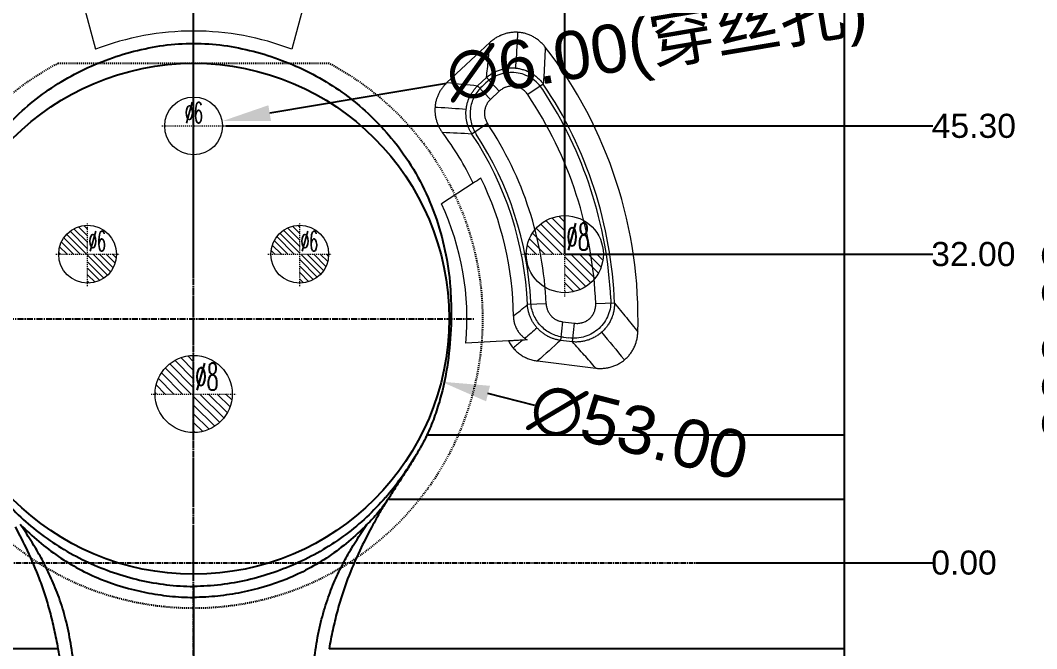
# Model space of a CAD drawing. Header units: millimetres. Extents: x 1927 to 2387, y 1586 to 1900.
# Drawn here: x 2126.8 to 2232.2, y 1741.1 to 1806.2 of the extents above; entities that cross this region are included whole.
import ezdxf
from ezdxf.enums import TextEntityAlignment as Align

# ---------------------------------------------------------------- set-up
doc = ezdxf.new("R2010")
doc.units = ezdxf.units.MM
doc.linetypes.add('CENTER', pattern=[0.6, 0.375, -0.075, 0.075, -0.075])
doc.linetypes.add('HIDDEN', pattern=[0.2, 0.1, -0.1])
doc.layers.add('4', color=7, linetype='Continuous', true_color=0xffffff)
doc.layers.add('DEFAULT_2', color=8, linetype='HIDDEN')
for name, color, linetype, lineweight in [('dim', 82, 'Continuous', 9), ('epin', 13, 'Continuous', 9), ('insert', 85, 'Continuous', 20)]:
    doc.layers.add(name, color=color, linetype=linetype, lineweight=lineweight)
doc.styles.get("Standard").update_dxf_attribs({"font": 'arial.ttf'})
doc.styles.add('TXT05', font='txt.shx', dxfattribs={"width": 0.5, "bigfont": 'gbcbig.shx'})
doc.dimstyles.get("Standard").update_dxf_attribs({"dimtxt": 0.18, "dimasz": 0.18, "dimexe": 0.18, "dimexo": 0.0625, "dimgap": 0.09, "dimtad": 0, "dimtih": 1, "dimtoh": 1, "dimzin": 0, "dimdsep": 46, "dimtxsty": 'Standard', "dimcen": 0.09, "dimadec": 0, "dimazin": 0, "dimtfac": 1, "dimtofl": 0, "dimtmove": 0, "dimatfit": 3, "dimfxl": 0, "dimtolj": 1, "dimtzin": 0, "dimarcsym": 0})

# ---------------------------------------------------------------- blocks, each defined once
blk = doc.blocks.new('*D89')
at = {"color": 4, "lineweight": -2, "transparency": 16777216}
blk.add_line((2180.15, 1766.3), (2175.3, 1767.53), dxfattribs=at)
at = {"color": 4, "transparency": 16777216}
blk.add_solid([(2175.51, 1768.33), (2175.1, 1766.72), (2170.45, 1768.76)], dxfattribs=at)
at = {"layer": 'Defpoints', "color": 0, "transparency": 16777216}
for p in [(2119.09, 1781.81), (2170.45, 1768.76)]:
    blk.add_point(p, dxfattribs=at)
at = {"color": 6, "transparency": 16777216, "insert": (2190.95, 1763.55), "char_height": 5, "attachment_point": 5, "rotation": 345.7483}
blk.add_mtext('\\A1;∅53.00', dxfattribs=at)
blk = doc.blocks.new('csk_6')
at = {"layer": 'insert', "color": 1, "linetype": 'CENTER', "ltscale": 0.186593}
for p, q in [((0, -3.3), (0, 3.3)), ((-3.3, 0), (3.3, 0))]:
    blk.add_line(p, q, dxfattribs=at)
at = {"layer": 'insert'}
blk.add_circle((0, 0), 3, dxfattribs=at)
at = {"layer": 'insert', "color": 6, "style": 'TXT05', "width": 0.5}
blk.add_text('%%c6', height=2.16, dxfattribs=at).set_placement((-0.9, 0.3))
blk = doc.blocks.new('*D91')
at = {"color": 4, "lineweight": -2, "transparency": 16777216}
blk.add_line((2170.98, 1799.69), (2152.66, 1796.61), dxfattribs=at)
at = {"color": 4, "transparency": 16777216}
blk.add_solid([(2152.52, 1797.43), (2152.8, 1795.79), (2147.73, 1795.78)], dxfattribs=at)
at = {"layer": 'Defpoints', "color": 0, "transparency": 16777216}
for p in [(2147.73, 1795.78), (2141.81, 1794.78)]:
    blk.add_point(p, dxfattribs=at)
at = {"color": 6, "transparency": 16777216, "insert": (2192.91, 1803.38), "char_height": 5, "attachment_point": 5, "rotation": 9.5495}
blk.add_mtext('\\A1;∅6.00(穿丝孔)', dxfattribs=at)
blk = doc.blocks.new('*D53')
at = {"layer": 'Defpoints', "color": 0, "transparency": 16777216}
for p in [(2097.27, 1749.98), (2196.86, 1749.98), (2221.43, 1749.98)]:
    blk.add_point(p, dxfattribs=at)
at = {"layer": 'dim', "color": 4, "lineweight": -2, "transparency": 16777216}
blk.add_line((2196.86, 1749.98), (2221.43, 1749.98), dxfattribs=at)
at = {"layer": 'dim', "color": 6, "transparency": 16777216, "insert": (2224.67, 1749.98), "char_height": 2.5, "attachment_point": 5}
blk.add_mtext('\\A1;0.00', dxfattribs=at)
blk = doc.blocks.new('*D54')
at = {"layer": 'Defpoints', "color": 0, "transparency": 16777216}
for p in [(2097.27, 1749.98), (2191.37, 1732.98), (2221.43, 1732.98)]:
    blk.add_point(p, dxfattribs=at)
at = {"layer": 'dim', "color": 4, "lineweight": -2, "transparency": 16777216}
blk.add_line((2191.37, 1732.98), (2221.43, 1732.98), dxfattribs=at)
at = {"layer": 'dim', "color": 6, "transparency": 16777216, "insert": (2225.52, 1732.98), "char_height": 2.5, "attachment_point": 5}
blk.add_mtext('\\A1;17.00', dxfattribs=at)
blk = doc.blocks.new('*D79')
at = {"layer": 'Defpoints', "color": 0, "transparency": 16777216}
for p in [(2097.27, 1749.98), (2125.67, 1719.98), (2221.43, 1719.98)]:
    blk.add_point(p, dxfattribs=at)
at = {"layer": 'dim', "color": 4, "lineweight": -2, "transparency": 16777216}
blk.add_line((2125.67, 1719.98), (2221.43, 1719.98), dxfattribs=at)
at = {"layer": 'dim', "color": 6, "transparency": 16777216, "insert": (2225.64, 1719.98), "char_height": 2.5, "attachment_point": 5}
blk.add_mtext('\\A1;30.00', dxfattribs=at)
blk = doc.blocks.new('*D80')
at = {"layer": 'Defpoints', "color": 0, "transparency": 16777216}
for p in [(2097.27, 1749.98), (2169.74, 1692.98), (2221.43, 1692.98)]:
    blk.add_point(p, dxfattribs=at)
at = {"layer": 'dim', "color": 4, "lineweight": -2, "transparency": 16777216}
blk.add_line((2169.74, 1692.98), (2221.43, 1692.98), dxfattribs=at)
at = {"layer": 'dim', "color": 6, "transparency": 16777216, "insert": (2225.64, 1692.98), "char_height": 2.5, "attachment_point": 5}
blk.add_mtext('\\A1;57.00', dxfattribs=at)
blk = doc.blocks.new('*D81')
at = {"layer": 'Defpoints', "color": 0, "transparency": 16777216}
for p in [(2148.07, 1795.28), (2221.43, 1795.28), (2097.27, 1749.98)]:
    blk.add_point(p, dxfattribs=at)
at = {"layer": 'dim', "color": 4, "lineweight": -2, "transparency": 16777216}
blk.add_line((2148.07, 1795.28), (2221.43, 1795.28), dxfattribs=at)
at = {"layer": 'dim', "color": 6, "transparency": 16777216, "insert": (2225.69, 1795.28), "char_height": 2.5, "attachment_point": 5}
blk.add_mtext('\\A1;45.30', dxfattribs=at)
blk = doc.blocks.new('*D82')
at = {"layer": 'Defpoints', "color": 0, "transparency": 16777216}
for p in [(2183.27, 1781.98), (2221.43, 1781.98), (2097.27, 1749.98)]:
    blk.add_point(p, dxfattribs=at)
at = {"layer": 'dim', "color": 4, "lineweight": -2, "transparency": 16777216}
blk.add_line((2183.27, 1781.98), (2221.43, 1781.98), dxfattribs=at)
at = {"layer": 'dim', "color": 6, "transparency": 16777216, "insert": (2225.64, 1781.98), "char_height": 2.5, "attachment_point": 5}
blk.add_mtext('\\A1;32.00', dxfattribs=at)
blk = doc.blocks.new('*D83')
at = {"layer": 'Defpoints', "color": 0, "transparency": 16777216}
for p in [(2187.48, 1834.98), (2221.43, 1834.98), (2097.27, 1749.98)]:
    blk.add_point(p, dxfattribs=at)
at = {"layer": 'dim', "color": 4, "lineweight": -2, "transparency": 16777216}
blk.add_line((2187.48, 1834.98), (2221.43, 1834.98), dxfattribs=at)
at = {"layer": 'dim', "color": 6, "transparency": 16777216, "insert": (2225.64, 1834.98), "char_height": 2.5, "attachment_point": 5}
blk.add_mtext('\\A1;85.00', dxfattribs=at)
blk = doc.blocks.new('*D57')
at = {"layer": 'Defpoints', "color": 0, "transparency": 16777216}
for p in [(2144.77, 1854.09), (2144.77, 1782.99), (2097.27, 1749.98)]:
    blk.add_point(p, dxfattribs=at)
at = {"layer": 'dim', "color": 4, "lineweight": -2, "transparency": 16777216}
blk.add_line((2144.77, 1782.99), (2144.77, 1854.09), dxfattribs=at)
at = {"layer": 'dim', "color": 6, "transparency": 16777216, "insert": (2144.77, 1858.36), "char_height": 2.5, "attachment_point": 5, "rotation": 90}
blk.add_mtext('\\A1;47.50', dxfattribs=at)
blk = doc.blocks.new('*D58')
at = {"layer": 'Defpoints', "color": 0, "transparency": 16777216}
for p in [(2183.19, 1854.09), (2183.27, 1781.98), (2097.27, 1749.98)]:
    blk.add_point(p, dxfattribs=at)
at = {"layer": 'dim', "color": 4, "lineweight": -2, "transparency": 16777216}
for p, q in [((2183.19, 1850.09), (2183.19, 1854.09)), ((2183.27, 1846.09), (2183.19, 1850.09)), ((2183.27, 1781.98), (2183.27, 1846.09))]:
    blk.add_line(p, q, dxfattribs=at)
at = {"layer": 'dim', "color": 6, "transparency": 16777216, "insert": (2183.19, 1858.31), "char_height": 2.5, "attachment_point": 5, "rotation": 90}
blk.add_mtext('\\A1;86.00', dxfattribs=at)
blk = doc.blocks.new('*D59')
at = {"layer": 'Defpoints', "color": 0, "transparency": 16777216}
for p in [(2187.27, 1854.09), (2187.27, 1836.98), (2097.27, 1749.98)]:
    blk.add_point(p, dxfattribs=at)
at = {"layer": 'dim', "color": 4, "lineweight": -2, "transparency": 16777216}
blk.add_line((2187.27, 1836.98), (2187.27, 1854.09), dxfattribs=at)
at = {"layer": 'dim', "color": 6, "transparency": 16777216, "insert": (2187.27, 1858.31), "char_height": 2.5, "attachment_point": 5, "rotation": 90}
blk.add_mtext('\\A1;90.00', dxfattribs=at)
blk = doc.blocks.new('*D85')
at = {"layer": 'Defpoints', "color": 0, "transparency": 16777216}
for p in [(2097.27, 1749.98), (2187.27, 1664.98), (2187.27, 1643.09)]:
    blk.add_point(p, dxfattribs=at)
at = {"layer": 'dim', "color": 4, "lineweight": -2, "transparency": 16777216}
blk.add_line((2187.27, 1664.98), (2187.27, 1643.09), dxfattribs=at)
at = {"layer": 'dim', "color": 6, "transparency": 16777216, "insert": (2187.27, 1638.88), "char_height": 2.5, "attachment_point": 5, "rotation": 90}
blk.add_mtext('\\A1;90.00', dxfattribs=at)
blk = doc.blocks.new('*D87')
at = {"color": 4, "lineweight": -2, "transparency": 16777216}
for p, q in [((2176.55, 1849.98), (2235.35, 1849.98)), ((2235.35, 1844.98), (2235.35, 1783.51)), ((2235.35, 1654.98), (2235.35, 1762.68)), ((2169.79, 1649.98), (2235.35, 1649.98))]:
    blk.add_line(p, q, dxfattribs=at)
at = {"color": 4, "transparency": 16777216}
for points in [[(2234.51, 1844.98), (2236.18, 1844.98), (2235.35, 1849.98)], [(2234.51, 1654.98), (2236.18, 1654.98), (2235.35, 1649.98)]]:
    blk.add_solid(points, dxfattribs=at)
at = {"layer": 'Defpoints', "color": 0, "transparency": 16777216}
for p in [(2176.55, 1849.98), (2169.79, 1649.98), (2235.35, 1649.98)]:
    blk.add_point(p, dxfattribs=at)
at = {"color": 6, "transparency": 16777216, "insert": (2235.35, 1773.1), "char_height": 5, "attachment_point": 5, "rotation": 90}
blk.add_mtext('\\A1;200.00', dxfattribs=at)
blk = doc.blocks.new('*D74')
at = {"layer": 'Defpoints', "color": 0, "transparency": 16777216}
for p in [(2097.27, 1749.98), (2193.87, 1664.98), (2218.78, 1664.98)]:
    blk.add_point(p, dxfattribs=at)
at = {"layer": 'dim', "color": 4, "lineweight": -2, "transparency": 16777216}
blk.add_line((2193.87, 1664.98), (2218.78, 1664.98), dxfattribs=at)
at = {"layer": 'dim', "color": 6, "transparency": 16777216, "insert": (2223, 1664.98), "char_height": 2.5, "attachment_point": 5}
blk.add_mtext('\\A1;85.00', dxfattribs=at)
blk = doc.blocks.new('epin_ejp_8')
at = {"layer": 'epin'}
h = blk.add_hatch(dxfattribs=at)
h.set_pattern_fill('_ANSI31', color=123, scale=0.2, angle=90, style=0)
h.set_pattern_definition([(135, (-1217.56114, 35.9661), (-0.4490128, -0.4490128), [])])
h.paths.add_polyline_path([(0, 4, 0.414214), (-4, 0), (0, 0)])
h.paths.add_polyline_path([(4, 0), (0, 0), (0, -4, 0.414214)])
at = {"layer": 'epin', "color": 1, "linetype": 'CENTER', "ltscale": 0.248791}
for p, q in [((0, -4.4), (0, 4.4)), ((-4.4, 0), (4.4, 0))]:
    blk.add_line(p, q, dxfattribs=at)
at = {"layer": 'epin'}
blk.add_circle((0, 0), 4, dxfattribs=at)
at = {"layer": 'epin', "color": 6, "style": 'TXT05', "width": 0.5}
blk.add_text('%%c8', height=2.8, dxfattribs=at).set_placement((0.16, 0.4))
blk = doc.blocks.new('epin_ejp_6')
at = {"layer": 'epin'}
h = blk.add_hatch(dxfattribs=at)
h.set_pattern_fill('_ANSI31', color=123, scale=0.15, angle=90, style=0)
h.set_pattern_definition([(135, (-648.39147, -667.1919), (-0.3367596, -0.3367596), [])])
h.paths.add_polyline_path([(0, 3, 0.4142136), (-3, 0), (0, 0)])
h.paths.add_polyline_path([(3, 0), (0, 0), (0, -3, 0.4142136)])
at = {"layer": 'epin', "color": 1, "linetype": 'CENTER', "ltscale": 0.12}
for p, q in [((0, -3.3), (0, 3.3)), ((-3.3, 0), (3.3, 0))]:
    blk.add_line(p, q, dxfattribs=at)
at = {"layer": 'epin'}
blk.add_circle((0, 0), 3, dxfattribs=at)
at = {"layer": 'epin', "color": 6, "style": 'TXT05', "width": 0.5}
blk.add_text('%%c6', height=2.1, dxfattribs=at).set_placement((0.995, 1.35), align=Align.MIDDLE)
blk = doc.blocks.new('89')
at = {"layer": 'epin'}
for name, p in [('epin_ejp_6', (938.66, 263.88)), ('epin_ejp_8', (949.66, 249.38))]:
    blk.add_blockref(name, p, dxfattribs=at)
at = {"layer": 'epin', "rotation": 359.9999971997667}
blk.add_blockref('epin_ejp_6', (960.66, 263.88), dxfattribs=at)
blk = doc.blocks.new('*D51')
at = {"layer": 'Defpoints', "color": 0, "transparency": 16777216}
for p in [(2148.77, 1817.98), (2222.13, 1817.98), (2097.27, 1749.98)]:
    blk.add_point(p, dxfattribs=at)
at = {"layer": 'dim', "color": 4, "lineweight": -2, "transparency": 16777216}
blk.add_line((2148.77, 1817.98), (2222.13, 1817.98), dxfattribs=at)
at = {"layer": 'dim', "color": 6, "transparency": 16777216, "insert": (2226.35, 1817.98), "char_height": 2.5, "attachment_point": 5}
blk.add_mtext('\\A1;68.00', dxfattribs=at)

msp = doc.modelspace()

# ---------------------------------------------------------------- linework, layer by layer
at = {"color": 1, "linetype": 'CENTER', "ltscale": 1.243955}
for p, q in [((2144.77, 1649.984), (2144.77, 1849.984)), ((1982.27, 1749.984), (2212.27, 1749.984))]:
    msp.add_line(p, q, dxfattribs=at)
at = {"color": 7, "linetype": 'Continuous'}
for p, q in [((2212.27, 1670.984), (2212.27, 1828.984)), ((2212.27, 1763.226), (2168.958, 1763.226)), ((2212.27, 1756.529), (2164.909, 1756.529)), ((2144.77, 1747.524), (2144.77, 1697.416)), ((2130.728, 1741.063), (2063.811, 1741.063)), ((2212.27, 1741.063), (2158.811, 1741.063))]:
    msp.add_line(p, q, dxfattribs=at)
at = {"color": 1, "linetype": 'CENTER', "ltscale": 1.64824}
for p, q in [((2144.77, 1746.132), (2144.77, 1804.432)), ((2115.62, 1775.282), (2173.92, 1775.282))]:
    msp.add_line(p, q, dxfattribs=at)
at = {"color": 2, "linetype": 'Continuous'}
msp.add_circle((2144.77, 1775.282), 26.5, dxfattribs=at)
at = {"color": 7, "linetype": 'Continuous'}
for centre, radius, start, end in [((2142.531, 1776.084), 29.405, 329.1286, 331.06402), ((2141.291, 1776.953), 30.893, 319.15042, 328.92648), ((2041.903, 1724.497), 90.356, 9.59397, 10.56393)]:
    msp.add_arc(centre, radius, start, end, dxfattribs=at)
for points, knots in [([(2123.303, 1792.795), (2124.541, 1794.467), (2126.69, 1796.78), (2130.015, 1799.297), (2132.719, 1800.88), (2135.586, 1802.139), (2138.571, 1803.086), (2141.643, 1803.701), (2143.728, 1803.842), (2144.77, 1803.851)], [0, 0, 0, 0, 0.2497016, 0.3747491, 0.4997986, 0.6248436, 0.7499027, 0.8749472, 1, 1, 1, 1]), ([(2144.77, 1803.851), (2145.811, 1803.842), (2147.897, 1803.701), (2150.969, 1803.085), (2153.954, 1802.139), (2156.821, 1800.879), (2159.525, 1799.296), (2162.851, 1796.779), (2165, 1794.466), (2166.238, 1792.794)], [0, 0, 0, 0, 0.1250528, 0.2500976, 0.3751569, 0.500202, 0.6252514, 0.7502989, 1, 1, 1, 1]), ([(2166.238, 1792.794), (2166.993, 1791.768), (2168.345, 1789.596), (2170.379, 1784.921), (2171.189, 1781.133), (2171.383, 1778.599)], [0, 0, 0, 0, 0.2502493, 0.500529, 1, 1, 1, 1]), ([(2171.383, 1778.599), (2171.427, 1777.945), (2171.496, 1776.636), (2171.481, 1774.014), (2171.208, 1770.744), (2170.541, 1767.527), (2169.748, 1765.028), (2169.241, 1763.817), (2168.958, 1763.226)], [0, 0, 0, 0, 0.1250414, 0.250079, 0.5000434, 0.7499691, 0.8749909, 1, 1, 1, 1]), ([(2168.958, 1763.226), (2168.908, 1763.116), (2168.691, 1762.652), (2168.454, 1762.199), (2168.265, 1761.857)], [0, 0, 0, 0, 0.2367199, 1, 1, 1, 1]), ([(2167.77, 1760.996), (2167.564, 1760.65), (2167.124, 1759.941), (2166.419, 1758.86), (2165.672, 1757.717), (2165.172, 1756.928), (2164.909, 1756.529)], [0, 0, 0, 0, 0.2277066, 0.4718012, 0.7295705, 1, 1, 1, 1]), ([(2124.88, 1756.746), (2125.496, 1756.036), (2126.799, 1754.673), (2129.687, 1752.255), (2132.954, 1750.328), (2136.446, 1748.923), (2139.162, 1748.135), (2141.946, 1747.639), (2143.829, 1747.524), (2144.77, 1747.524)], [0, 0, 0, 0, 0.1250257, 0.2500567, 0.49981, 0.624864, 0.7499174, 0.8749608, 1, 1, 1, 1]), ([(2164.659, 1756.746), (2164.043, 1756.036), (2162.74, 1754.673), (2159.853, 1752.255), (2156.585, 1750.328), (2153.093, 1748.923), (2150.377, 1748.135), (2147.594, 1747.639), (2145.71, 1747.524), (2144.77, 1747.524)], [0, 0, 0, 0, 0.1250257, 0.2500567, 0.49981, 0.624864, 0.7499174, 0.8749608, 1, 1, 1, 1]), ([(2164.908, 1756.529), (2164.592, 1756.047), (2163.896, 1755.156), (2163.13, 1754.327), (2162.743, 1753.934)], [0, 0, 0, 0, 0.5106854, 1, 1, 1, 1]), ([(2164.908, 1756.529), (2164.662, 1756.154), (2164.092, 1755.218), (2163.554, 1754.263), (2163.246, 1753.694)], [0, 0, 0, 0, 0.4088345, 1, 1, 1, 1]), ([(2130.728, 1741.063), (2130.606, 1741.718), (2130.35, 1743.002), (2129.907, 1744.872), (2129.392, 1746.632), (2128.647, 1748.759), (2127.633, 1751.116), (2126.733, 1752.884), (2126.294, 1753.694)], [0, 0, 0, 0, 0.1487354, 0.2920182, 0.4284181, 0.5576858, 0.7945192, 1, 1, 1, 1]), ([(2132.441, 1738.568), (2132.34, 1739.474), (2132.107, 1741.235), (2131.623, 1743.763), (2130.953, 1746.054), (2130.157, 1748.081), (2129.306, 1749.86), (2128.222, 1751.809), (2127.368, 1753.134), (2126.796, 1753.934)], [0, 0, 0, 0, 0.1650407, 0.3214888, 0.4652988, 0.5963857, 0.7151809, 0.8220262, 1, 1, 1, 1]), ([(2126.796, 1753.934), (2127.405, 1753.317), (2128.672, 1752.156), (2130.706, 1750.614), (2132.846, 1749.3), (2135.835, 1747.897), (2139.018, 1746.985), (2142.277, 1746.481), (2143.936, 1746.381), (2144.77, 1746.381)], [0, 0, 0, 0, 0.1300254, 0.2571642, 0.3821631, 0.505779, 0.751375, 0.8749925, 1, 1, 1, 1]), ([(2162.743, 1753.934), (2162.134, 1753.317), (2160.867, 1752.156), (2158.834, 1750.614), (2156.694, 1749.3), (2153.704, 1747.897), (2150.522, 1746.985), (2147.263, 1746.481), (2145.603, 1746.381), (2144.77, 1746.381)], [0, 0, 0, 0, 0.1300254, 0.2571642, 0.3821631, 0.505779, 0.751375, 0.8749925, 1, 1, 1, 1]), ([(2157.098, 1738.568), (2157.199, 1739.474), (2157.432, 1741.235), (2157.917, 1743.763), (2158.587, 1746.054), (2159.382, 1748.081), (2160.233, 1749.86), (2161.318, 1751.809), (2162.172, 1753.134), (2162.743, 1753.934)], [0, 0, 0, 0, 0.1650407, 0.3214888, 0.4652988, 0.5963857, 0.7151809, 0.8220262, 1, 1, 1, 1]), ([(2163.246, 1753.694), (2162.807, 1752.884), (2161.906, 1751.116), (2160.893, 1748.759), (2160.147, 1746.632), (2159.633, 1744.872), (2159.19, 1743.002), (2158.934, 1741.718), (2158.811, 1741.063)], [0, 0, 0, 0, 0.2054807, 0.4423139, 0.5715819, 0.7079818, 0.8512645, 1, 1, 1, 1])]:
    msp.add_open_spline(points, degree=3, knots=knots, dxfattribs=at)
at = {"layer": '4', "color": 7, "linetype": 'Continuous', "lineweight": 18}
for p, q in [((2133.473, 1807.352), (2134.576, 1803.232)), ((2156.067, 1807.352), (2154.963, 1803.232)), ((2175.497, 1803.935), (2171.043, 1799.782)), ((2173.776, 1789.349), (2170.484, 1787.211)), ((2177.426, 1772.988), (2173.004, 1772.756)), ((2180.426, 1770.904), (2186.471, 1770.162))]:
    msp.add_line(p, q, dxfattribs=at)
at = {"layer": '4', "color": 7, "linetype": 'Continuous', "lineweight": 13}
for p, q in [((2174.226, 1799.452), (2175.141, 1800.305)), ((2175.555, 1798.027), (2174.226, 1799.452)), ((2175.087, 1799.765), (2174.682, 1799.387)), ((2175.141, 1800.305), (2176.471, 1798.88)), ((2181.036, 1799.627), (2179.418, 1798.541)), ((2176.471, 1798.88), (2175.555, 1798.027)), ((2175.261, 1795.524), (2173.637, 1794.446)), ((2181.335, 1776.828), (2179.388, 1776.746)), ((2188.419, 1776.903), (2186.472, 1776.83)), ((2183.045, 1774.976), (2182.807, 1773.042)), ((2183.045, 1774.976), (2184.287, 1774.824)), ((2184.049, 1772.889), (2184.287, 1774.824)), ((2184.049, 1772.889), (2182.807, 1773.042)), ((2183.138, 1773.362), (2183.684, 1773.295))]:
    msp.add_line(p, q, dxfattribs=at)
at = {"layer": '4', "color": 7, "linetype": 'Continuous', "lineweight": 18}
for centre, radius, start, end in [((2144.77, 1776.782), 28.347, 68.92487, 111.07513), ((2144.77, 1775.282), 46.092, 358.29991, 37.70009), ((2144.77, 1775.282), 32.237, 25.87234, 36.80803), ((2144.77, 1775.282), 33.172, 0.49019, 26.07419), ((2144.77, 1775.282), 28.347, 354.88791, 24.88791)]:
    msp.add_arc(centre, radius, start, end, dxfattribs=at)
at = {"layer": '4', "color": 7, "linetype": 'Continuous', "lineweight": 13}
for radius, start, end in [(43.68, 2.1265, 33.8735), (41.731, 2.1265, 33.8735), (43.322, 2.7227, 33.28219), (36.598, 2.42151, 33.57849), (34.65, 2.42151, 33.57849), (35.008, 2.8497, 33.1503)]:
    msp.add_arc((2144.77, 1775.282), radius, start, end, dxfattribs=at)
at = {"layer": '4', "color": 7, "linetype": 'Continuous', "lineweight": 18}
for points, knots in [([(2181.239, 1803.468), (2181.155, 1803.577), (2180.979, 1803.783), (2180.784, 1803.969), (2180.58, 1804.146), (2180.473, 1804.229), (2180.334, 1804.327), (2180.306, 1804.346), (2180.249, 1804.383), (2180.22, 1804.402), (2180.133, 1804.456), (2180.075, 1804.491), (2179.897, 1804.589), (2179.655, 1804.707), (2179.402, 1804.8), (2179.207, 1804.859), (2179.142, 1804.877), (2179.042, 1804.902), (2179.009, 1804.91), (2178.942, 1804.924), (2178.909, 1804.931), (2178.742, 1804.963), (2178.474, 1804.999), (2178.205, 1805.007), (2178.002, 1805.002), (2177.934, 1804.998), (2177.833, 1804.99), (2177.799, 1804.987), (2177.731, 1804.98), (2177.697, 1804.976), (2177.528, 1804.953), (2177.395, 1804.928), (2177.132, 1804.864), (2177.003, 1804.825), (2176.812, 1804.757), (2176.718, 1804.72), (2176.624, 1804.679), (2176.562, 1804.652), (2176.531, 1804.637), (2176.377, 1804.563), (2176.258, 1804.498), (2176.027, 1804.357), (2175.805, 1804.204), (2175.597, 1804.029), (2175.497, 1803.935)], [0, 0, 0, 0, 0.0625, 0.125, 0.125, 0.1875, 0.1875, 0.203125, 0.203125, 0.21875, 0.21875, 0.25, 0.25, 0.3125, 0.375, 0.375, 0.40625, 0.40625, 0.421875, 0.421875, 0.4375, 0.4375, 0.5, 0.5625, 0.5625, 0.59375, 0.59375, 0.609375, 0.609375, 0.625, 0.625, 0.6875, 0.6875, 0.75, 0.75, 0.78125, 0.796875, 0.796875, 0.8125, 0.8125, 0.875, 0.875, 0.9375, 1, 1, 1, 1]), ([(2171.043, 1799.782), (2170.955, 1799.7), (2170.788, 1799.53), (2170.563, 1799.255), (2170.429, 1799.059), (2170.336, 1798.907), (2170.306, 1798.856), (2170.248, 1798.751), (2170.22, 1798.698), (2170.14, 1798.537), (2170.044, 1798.32), (2169.932, 1797.983), (2169.878, 1797.752), (2169.851, 1797.606), (2169.846, 1797.576), (2169.836, 1797.517), (2169.832, 1797.488), (2169.819, 1797.398), (2169.813, 1797.339), (2169.797, 1797.161), (2169.787, 1796.924), (2169.805, 1796.57), (2169.838, 1796.334), (2169.867, 1796.187), (2169.873, 1796.157), (2169.885, 1796.099), (2169.905, 1796.011), (2169.928, 1795.925), (2169.978, 1795.754), (2170.054, 1795.53), (2170.15, 1795.313), (2170.23, 1795.153), (2170.258, 1795.101), (2170.316, 1794.996), (2170.346, 1794.944), (2170.441, 1794.791), (2170.508, 1794.692), (2170.58, 1794.596)], [0, 0, 0, 0, 0.0625, 0.125, 0.1875, 0.1875, 0.21875, 0.21875, 0.25, 0.25, 0.3125, 0.375, 0.4375, 0.4375, 0.453125, 0.453125, 0.46875, 0.46875, 0.5, 0.5, 0.5625, 0.625, 0.6875, 0.6875, 0.703125, 0.703125, 0.71875, 0.75, 0.75, 0.8125, 0.875, 0.875, 0.90625, 0.90625, 0.9375, 0.9375, 1, 1, 1, 1]), ([(2177.94, 1775.566), (2177.942, 1775.427), (2177.952, 1775.289), (2177.976, 1775.119), (2177.982, 1775.085), (2177.994, 1775.018), (2178.001, 1774.985), (2178.022, 1774.886), (2178.055, 1774.756), (2178.107, 1774.6), (2178.143, 1774.508), (2178.167, 1774.448), (2178.18, 1774.418), (2178.247, 1774.27), (2178.308, 1774.159), (2178.439, 1773.95), (2178.511, 1773.852), (2178.606, 1773.736), (2178.626, 1773.713), (2178.665, 1773.668), (2178.685, 1773.647), (2178.745, 1773.582), (2178.786, 1773.541), (2178.912, 1773.421), (2178.998, 1773.347), (2179.177, 1773.211), (2179.268, 1773.148), (2179.363, 1773.089)], [0, 0, 0, 0, 0.125, 0.125, 0.15625, 0.15625, 0.1875, 0.1875, 0.25, 0.3125, 0.34375, 0.34375, 0.375, 0.375, 0.5, 0.5, 0.625, 0.625, 0.65625, 0.65625, 0.6875, 0.6875, 0.75, 0.75, 0.875, 0.875, 1, 1, 1, 1]), ([(2179.363, 1773.089), (2179.183, 1773.08), (2179.01, 1773.071), (2178.672, 1773.053), (2178.507, 1773.044), (2178.186, 1773.028), (2178.029, 1773.019), (2177.723, 1773.003), (2177.573, 1772.995), (2177.426, 1772.988)], [0, 0, 0, 0, 0.25, 0.25, 0.5, 0.5, 0.75, 0.75, 1, 1, 1, 1]), ([(2186.471, 1770.162), (2186.606, 1770.145), (2186.877, 1770.125), (2187.147, 1770.133), (2187.416, 1770.153), (2187.55, 1770.171), (2187.717, 1770.201), (2187.751, 1770.208), (2187.817, 1770.222), (2187.851, 1770.229), (2187.95, 1770.252), (2188.016, 1770.27), (2188.211, 1770.327), (2188.465, 1770.416), (2188.709, 1770.531), (2188.888, 1770.627), (2188.947, 1770.661), (2189.035, 1770.714), (2189.064, 1770.733), (2189.121, 1770.77), (2189.149, 1770.789), (2189.289, 1770.885), (2189.503, 1771.05), (2189.698, 1771.236), (2189.837, 1771.384), (2189.905, 1771.46), (2189.97, 1771.539), (2190.013, 1771.592), (2190.033, 1771.619), (2190.136, 1771.755), (2190.212, 1771.867), (2190.351, 1772.099), (2190.414, 1772.218), (2190.5, 1772.402), (2190.541, 1772.495), (2190.578, 1772.59), (2190.601, 1772.654), (2190.613, 1772.686), (2190.669, 1772.847), (2190.706, 1772.978), (2190.768, 1773.241), (2190.816, 1773.507), (2190.837, 1773.778), (2190.842, 1773.914)], [0, 0, 0, 0, 0.0625, 0.125, 0.125, 0.1875, 0.1875, 0.203125, 0.203125, 0.21875, 0.21875, 0.25, 0.25, 0.3125, 0.375, 0.375, 0.40625, 0.40625, 0.421875, 0.421875, 0.4375, 0.4375, 0.5, 0.5625, 0.5625, 0.59375, 0.609375, 0.609375, 0.625, 0.625, 0.6875, 0.6875, 0.75, 0.75, 0.78125, 0.796875, 0.796875, 0.8125, 0.8125, 0.875, 0.875, 0.9375, 1, 1, 1, 1]), ([(2177.426, 1772.988), (2177.498, 1772.845), (2177.578, 1772.708), (2177.755, 1772.447), (2177.851, 1772.322), (2178.007, 1772.143), (2178.061, 1772.085), (2178.145, 1772), (2178.174, 1771.972), (2178.231, 1771.917), (2178.261, 1771.89), (2178.409, 1771.757), (2178.533, 1771.66), (2178.793, 1771.48), (2178.928, 1771.399), (2179.104, 1771.307), (2179.139, 1771.289), (2179.211, 1771.254), (2179.247, 1771.237), (2179.357, 1771.188), (2179.43, 1771.158), (2179.653, 1771.074), (2179.955, 1770.981), (2180.267, 1770.923), (2180.426, 1770.904)], [0, 0, 0, 0, 0.125, 0.125, 0.25, 0.25, 0.3125, 0.3125, 0.34375, 0.34375, 0.375, 0.375, 0.5, 0.5, 0.625, 0.625, 0.65625, 0.65625, 0.6875, 0.6875, 0.75, 0.75, 0.875, 1, 1, 1, 1])]:
    msp.add_open_spline(points, degree=3, knots=knots, dxfattribs=at)
at = {"layer": '4', "color": 7, "linetype": 'Continuous', "lineweight": 13}
for points, knots in [([(2178.171, 1801.284), (2178.189, 1801.508), (2178.206, 1801.732), (2178.298, 1802.98), (2178.359, 1803.994), (2178.408, 1804.997)], [0, 0, 0, 0, 0.1787648, 0.1787648, 1, 1, 1, 1]), ([(2175.141, 1800.305), (2175.212, 1800.92), (2175.277, 1801.529), (2175.395, 1802.739), (2175.448, 1803.339), (2175.497, 1803.935)], [0, 0, 0, 0, 0.5, 0.5, 1, 1, 1, 1]), ([(2181.239, 1803.468), (2181.215, 1802.84), (2181.187, 1802.206), (2181.12, 1800.925), (2181.081, 1800.28), (2181.036, 1799.627)], [0, 0, 0, 0, 0.5, 0.5, 1, 1, 1, 1]), ([(2180.986, 1799.055), (2180.831, 1799.29), (2180.655, 1799.505), (2180.257, 1799.9), (2180.032, 1800.081), (2179.555, 1800.385), (2179.302, 1800.51), (2178.766, 1800.703), (2178.487, 1800.769), (2177.927, 1800.837), (2177.639, 1800.839), (2177.074, 1800.78), (2176.798, 1800.719), (2176.259, 1800.536), (2175.999, 1800.415), (2175.518, 1800.126), (2175.293, 1799.956), (2175.087, 1799.765)], [0, 0, 0, 0, 0.1233556, 0.1233556, 0.2488705, 0.2488705, 0.3743855, 0.3743855, 0.4999005, 0.4999005, 0.6254154, 0.6254154, 0.7509304, 0.7509304, 0.8764454, 0.8764454, 1, 1, 1, 1]), ([(2175.141, 1800.305), (2175.194, 1800.351), (2175.248, 1800.396), (2175.357, 1800.483), (2175.413, 1800.525), (2175.583, 1800.646), (2175.817, 1800.794), (2176.066, 1800.917), (2176.258, 1801.001), (2176.322, 1801.027), (2176.454, 1801.076), (2176.52, 1801.099), (2176.72, 1801.161), (2176.99, 1801.231), (2177.265, 1801.272), (2177.474, 1801.291), (2177.544, 1801.296), (2177.649, 1801.301), (2177.684, 1801.302), (2177.754, 1801.303), (2177.789, 1801.303), (2177.964, 1801.301), (2178.242, 1801.284), (2178.517, 1801.237), (2178.721, 1801.192), (2178.789, 1801.175), (2178.891, 1801.146), (2178.924, 1801.136), (2178.992, 1801.116), (2179.025, 1801.105), (2179.191, 1801.049), (2179.45, 1800.946), (2179.695, 1800.818), (2179.875, 1800.712), (2179.964, 1800.656), (2180.05, 1800.597), (2180.108, 1800.557), (2180.136, 1800.536), (2180.277, 1800.432), (2180.384, 1800.343), (2180.588, 1800.156), (2180.781, 1799.958), (2180.954, 1799.741), (2181.036, 1799.627)], [0, 0, 0, 0, 0.03125, 0.03125, 0.0625, 0.0625, 0.125, 0.1875, 0.1875, 0.21875, 0.21875, 0.25, 0.25, 0.3125, 0.375, 0.375, 0.40625, 0.40625, 0.421875, 0.421875, 0.4375, 0.4375, 0.5, 0.5625, 0.5625, 0.59375, 0.59375, 0.609375, 0.609375, 0.625, 0.625, 0.6875, 0.75, 0.75, 0.78125, 0.796875, 0.796875, 0.8125, 0.8125, 0.875, 0.875, 0.9375, 1, 1, 1, 1]), ([(2173.637, 1794.446), (2173.607, 1794.494), (2173.577, 1794.543), (2173.52, 1794.642), (2173.493, 1794.692), (2173.414, 1794.844), (2173.318, 1795.05), (2173.201, 1795.368), (2173.141, 1795.587), (2173.103, 1795.753), (2173.092, 1795.81), (2173.071, 1795.922), (2173.062, 1795.979), (2173.038, 1796.148), (2173.017, 1796.374), (2173.013, 1796.714), (2173.03, 1796.941), (2173.05, 1797.111), (2173.058, 1797.168), (2173.076, 1797.281), (2173.087, 1797.337), (2173.121, 1797.504), (2173.176, 1797.724), (2173.286, 1798.045), (2173.378, 1798.253), (2173.442, 1798.382), (2173.455, 1798.407), (2173.481, 1798.458), (2173.522, 1798.534), (2173.564, 1798.607), (2173.652, 1798.753), (2173.778, 1798.941), (2173.988, 1799.207), (2174.144, 1799.372), (2174.226, 1799.452)], [0, 0, 0, 0, 0.03125, 0.03125, 0.0625, 0.0625, 0.125, 0.1875, 0.25, 0.25, 0.28125, 0.28125, 0.3125, 0.3125, 0.375, 0.4375, 0.5, 0.5, 0.53125, 0.53125, 0.5625, 0.5625, 0.625, 0.6875, 0.75, 0.75, 0.765625, 0.765625, 0.78125, 0.8125, 0.8125, 0.875, 0.9375, 1, 1, 1, 1]), ([(2174.682, 1799.387), (2174.351, 1799.077), (2174.079, 1798.718), (2173.766, 1798.111), (2173.681, 1797.901), (2173.547, 1797.469), (2173.499, 1797.245), (2173.444, 1796.791), (2173.437, 1796.565), (2173.462, 1796.113), (2173.495, 1795.885), (2173.601, 1795.441), (2173.672, 1795.226), (2173.85, 1794.813), (2173.957, 1794.614), (2174.079, 1794.425)], [0, 0, 0, 0, 0.248769, 0.248769, 0.3743252, 0.3743252, 0.4998814, 0.4998814, 0.6254376, 0.6254376, 0.7509937, 0.7509937, 0.8765499, 0.8765499, 1, 1, 1, 1]), ([(2179.418, 1798.541), (2179.378, 1798.6), (2179.293, 1798.713), (2179.198, 1798.816), (2179.098, 1798.914), (2179.045, 1798.961), (2178.961, 1799.027), (2178.933, 1799.048), (2178.875, 1799.089), (2178.845, 1799.108), (2178.756, 1799.164), (2178.633, 1799.232), (2178.487, 1799.293), (2178.403, 1799.321), (2178.369, 1799.332), (2178.352, 1799.337), (2178.301, 1799.352), (2178.267, 1799.361), (2178.164, 1799.385), (2178.026, 1799.408), (2177.885, 1799.417), (2177.779, 1799.417), (2177.744, 1799.416), (2177.673, 1799.412), (2177.637, 1799.41), (2177.532, 1799.398), (2177.394, 1799.375), (2177.258, 1799.337), (2177.158, 1799.303), (2177.125, 1799.29), (2177.059, 1799.264), (2177.026, 1799.25), (2176.93, 1799.205), (2176.806, 1799.138), (2176.69, 1799.06), (2176.577, 1798.974), (2176.523, 1798.929), (2176.471, 1798.88)], [0, 0, 0, 0, 0.0625, 0.125, 0.125, 0.1875, 0.1875, 0.21875, 0.21875, 0.25, 0.25, 0.3125, 0.375, 0.390625, 0.390625, 0.40625, 0.40625, 0.4375, 0.4375, 0.5, 0.5625, 0.5625, 0.59375, 0.59375, 0.625, 0.625, 0.6875, 0.75, 0.75, 0.78125, 0.78125, 0.8125, 0.8125, 0.875, 0.9375, 0.9375, 1, 1, 1, 1]), ([(2175.555, 1798.027), (2175.471, 1797.948), (2175.395, 1797.863), (2175.291, 1797.727), (2175.243, 1797.657), (2175.199, 1797.583), (2175.17, 1797.533), (2175.156, 1797.508), (2175.091, 1797.38), (2175.048, 1797.274), (2174.998, 1797.111), (2174.984, 1797.056), (2174.966, 1796.972), (2174.961, 1796.944), (2174.952, 1796.887), (2174.948, 1796.859), (2174.931, 1796.716), (2174.928, 1796.602), (2174.938, 1796.432), (2174.944, 1796.375), (2174.957, 1796.29), (2174.962, 1796.262), (2174.973, 1796.205), (2174.979, 1796.177), (2175.013, 1796.038), (2175.05, 1795.93), (2175.119, 1795.773), (2175.144, 1795.722), (2175.185, 1795.646), (2175.2, 1795.621), (2175.229, 1795.572), (2175.245, 1795.548), (2175.261, 1795.524)], [0, 0, 0, 0, 0.125, 0.125, 0.1875, 0.21875, 0.21875, 0.25, 0.25, 0.375, 0.375, 0.4375, 0.4375, 0.46875, 0.46875, 0.5, 0.5, 0.625, 0.625, 0.6875, 0.6875, 0.71875, 0.71875, 0.75, 0.75, 0.875, 0.875, 0.9375, 0.9375, 0.96875, 0.96875, 1, 1, 1, 1]), ([(2173.036, 1796.989), (2172.059, 1797.07), (2171.07, 1797.138), (2169.978, 1797.196), (2169.89, 1797.201), (2169.801, 1797.205)], [0, 0, 0, 0, 0.9190862, 0.9190862, 1, 1, 1, 1]), ([(2188.042, 1777.34), (2188.055, 1777.058), (2188.039, 1776.779), (2187.95, 1776.224), (2187.874, 1775.946), (2187.667, 1775.419), (2187.535, 1775.169), (2187.215, 1774.698), (2187.029, 1774.481), (2186.615, 1774.096), (2186.384, 1773.925), (2185.892, 1773.641), (2185.633, 1773.528), (2185.089, 1773.359), (2184.808, 1773.305), (2184.248, 1773.256), (2183.965, 1773.261), (2183.684, 1773.295)], [0, 0, 0, 0, 0.1237679, 0.1237679, 0.2491538, 0.2491538, 0.3745396, 0.3745396, 0.4999254, 0.4999254, 0.6253112, 0.6253112, 0.7506971, 0.7506971, 0.8760829, 0.8760829, 1, 1, 1, 1]), ([(2182.807, 1773.042), (2182.694, 1773.058), (2182.471, 1773.1), (2182.144, 1773.191), (2181.932, 1773.27), (2181.775, 1773.336), (2181.697, 1773.371), (2181.62, 1773.408), (2181.569, 1773.434), (2181.544, 1773.447), (2181.417, 1773.513), (2181.22, 1773.628), (2180.942, 1773.823), (2180.768, 1773.968), (2180.642, 1774.083), (2180.601, 1774.122), (2180.52, 1774.203), (2180.48, 1774.244), (2180.363, 1774.37), (2180.216, 1774.544), (2180.02, 1774.821), (2179.904, 1775.017), (2179.824, 1775.167), (2179.798, 1775.218), (2179.749, 1775.322), (2179.725, 1775.374), (2179.658, 1775.531), (2179.578, 1775.743), (2179.485, 1776.07), (2179.442, 1776.292), (2179.416, 1776.461), (2179.409, 1776.518), (2179.397, 1776.632), (2179.392, 1776.689), (2179.388, 1776.746)], [0, 0, 0, 0, 0.0625, 0.125, 0.1875, 0.1875, 0.21875, 0.234375, 0.234375, 0.25, 0.25, 0.3125, 0.375, 0.4375, 0.4375, 0.46875, 0.46875, 0.5, 0.5, 0.5625, 0.625, 0.6875, 0.6875, 0.71875, 0.71875, 0.75, 0.75, 0.8125, 0.875, 0.9375, 0.9375, 0.96875, 0.96875, 1, 1, 1, 1]), ([(2183.138, 1773.362), (2182.687, 1773.419), (2182.257, 1773.549), (2181.647, 1773.856), (2181.454, 1773.976), (2181.092, 1774.247), (2180.922, 1774.4), (2180.61, 1774.735), (2180.472, 1774.914), (2180.227, 1775.294), (2180.12, 1775.498), (2179.944, 1775.919), (2179.875, 1776.135), (2179.777, 1776.573), (2179.746, 1776.797), (2179.734, 1777.022)], [0, 0, 0, 0, 0.248769, 0.248769, 0.3743252, 0.3743252, 0.4998814, 0.4998814, 0.6254376, 0.6254376, 0.7509937, 0.7509937, 0.8765499, 0.8765499, 1, 1, 1, 1]), ([(2181.335, 1776.828), (2181.337, 1776.799), (2181.338, 1776.77), (2181.343, 1776.713), (2181.346, 1776.684), (2181.357, 1776.599), (2181.367, 1776.543), (2181.404, 1776.376), (2181.437, 1776.267), (2181.492, 1776.134), (2181.503, 1776.108), (2181.527, 1776.055), (2181.54, 1776.03), (2181.58, 1775.953), (2181.608, 1775.904), (2181.7, 1775.76), (2181.769, 1775.67), (2181.867, 1775.564), (2181.887, 1775.543), (2181.928, 1775.503), (2181.949, 1775.483), (2182.012, 1775.426), (2182.056, 1775.389), (2182.192, 1775.287), (2182.289, 1775.226), (2182.417, 1775.161), (2182.443, 1775.149), (2182.496, 1775.125), (2182.522, 1775.114), (2182.602, 1775.082), (2182.655, 1775.063), (2182.819, 1775.014), (2182.93, 1774.99), (2183.045, 1774.976)], [0, 0, 0, 0, 0.03125, 0.03125, 0.0625, 0.0625, 0.125, 0.125, 0.25, 0.25, 0.28125, 0.28125, 0.3125, 0.3125, 0.375, 0.375, 0.5, 0.5, 0.53125, 0.53125, 0.5625, 0.5625, 0.625, 0.625, 0.75, 0.75, 0.78125, 0.78125, 0.8125, 0.8125, 0.875, 0.875, 1, 1, 1, 1]), ([(2188.419, 1776.903), (2188.42, 1776.763), (2188.414, 1776.624), (2188.388, 1776.348), (2188.368, 1776.212), (2188.313, 1775.94), (2188.278, 1775.806), (2188.226, 1775.638), (2188.215, 1775.605), (2188.192, 1775.539), (2188.18, 1775.506), (2188.144, 1775.408), (2188.118, 1775.343), (2188.035, 1775.152), (2187.912, 1774.903), (2187.763, 1774.668), (2187.661, 1774.525), (2187.641, 1774.497), (2187.598, 1774.441), (2187.577, 1774.413), (2187.511, 1774.33), (2187.466, 1774.276), (2187.328, 1774.119), (2187.133, 1773.921), (2186.919, 1773.743), (2186.778, 1773.639), (2186.75, 1773.618), (2186.692, 1773.578), (2186.663, 1773.558), (2186.575, 1773.5), (2186.516, 1773.462), (2186.335, 1773.356), (2186.088, 1773.227), (2185.83, 1773.125), (2185.631, 1773.058), (2185.564, 1773.038), (2185.429, 1773), (2185.361, 1772.983), (2185.157, 1772.937), (2184.883, 1772.891), (2184.607, 1772.874), (2184.398, 1772.871), (2184.329, 1772.873), (2184.189, 1772.878), (2184.119, 1772.883), (2184.049, 1772.889)], [0, 0, 0, 0, 0.0625, 0.0625, 0.125, 0.125, 0.1875, 0.1875, 0.203125, 0.203125, 0.21875, 0.21875, 0.25, 0.25, 0.3125, 0.375, 0.375, 0.390625, 0.390625, 0.40625, 0.40625, 0.4375, 0.4375, 0.5, 0.5625, 0.5625, 0.578125, 0.578125, 0.59375, 0.59375, 0.625, 0.625, 0.6875, 0.75, 0.75, 0.78125, 0.78125, 0.8125, 0.8125, 0.875, 0.9375, 0.9375, 0.96875, 0.96875, 1, 1, 1, 1]), ([(2184.287, 1774.824), (2184.357, 1774.815), (2184.429, 1774.81), (2184.57, 1774.807), (2184.71, 1774.812), (2184.85, 1774.831), (2184.954, 1774.851), (2184.988, 1774.859), (2185.057, 1774.876), (2185.091, 1774.886), (2185.193, 1774.917), (2185.325, 1774.966), (2185.45, 1775.029), (2185.542, 1775.081), (2185.572, 1775.1), (2185.632, 1775.138), (2185.661, 1775.158), (2185.747, 1775.221), (2185.856, 1775.31), (2185.953, 1775.411), (2186.023, 1775.491), (2186.045, 1775.518), (2186.078, 1775.56), (2186.089, 1775.574), (2186.11, 1775.603), (2186.12, 1775.617), (2186.17, 1775.69), (2186.243, 1775.81), (2186.303, 1775.937), (2186.342, 1776.035), (2186.354, 1776.068), (2186.377, 1776.135), (2186.388, 1776.169), (2186.417, 1776.271), (2186.432, 1776.34), (2186.456, 1776.479), (2186.472, 1776.618), (2186.474, 1776.759), (2186.472, 1776.83)], [0, 0, 0, 0, 0.0625, 0.0625, 0.125, 0.1875, 0.1875, 0.21875, 0.21875, 0.25, 0.25, 0.3125, 0.375, 0.375, 0.40625, 0.40625, 0.4375, 0.4375, 0.5, 0.5625, 0.5625, 0.59375, 0.59375, 0.609375, 0.609375, 0.625, 0.625, 0.6875, 0.75, 0.75, 0.78125, 0.78125, 0.8125, 0.8125, 0.875, 0.875, 0.9375, 1, 1, 1, 1]), ([(2188.419, 1776.903), (2188.839, 1776.401), (2189.25, 1775.901), (2190.057, 1774.905), (2190.453, 1774.409), (2190.842, 1773.914)], [0, 0, 0, 0, 0.5, 0.5, 1, 1, 1, 1]), ([(2178.893, 1773.065), (2178.609, 1772.83), (2178.323, 1772.595), (2177.992, 1772.327), (2177.95, 1772.293), (2177.907, 1772.259)], [0, 0, 0, 0, 0.8721067, 0.8721067, 1, 1, 1, 1]), ([(2187.076, 1773.878), (2187.881, 1772.938), (2188.657, 1771.999), (2189.424, 1771.046), (2189.437, 1771.03), (2189.449, 1771.014)], [0, 0, 0, 0, 0.9832675, 0.9832675, 1, 1, 1, 1]), ([(2186.471, 1770.162), (2186.081, 1770.615), (2185.685, 1771.069), (2184.878, 1771.979), (2184.468, 1772.434), (2184.049, 1772.889)], [0, 0, 0, 0, 0.5, 0.5, 1, 1, 1, 1])]:
    msp.add_open_spline(points, degree=3, knots=knots, dxfattribs=at)
for points in [[(2171.043, 1799.782), (2172.118, 1799.686), (2173.178, 1799.575), (2174.226, 1799.452)], [(2173.637, 1794.446), (2172.628, 1794.512), (2171.609, 1794.563), (2170.58, 1794.596)], [(2177.94, 1775.566), (2178.429, 1775.956), (2178.912, 1776.35), (2179.388, 1776.746)], [(2180.397, 1774.335), (2179.977, 1773.974), (2179.552, 1773.613), (2179.121, 1773.254)], [(2182.807, 1773.042), (2182.032, 1772.326), (2181.239, 1771.613), (2180.426, 1770.904)]]:
    msp.add_open_spline(points, degree=3, dxfattribs=at)
at = {"layer": '4', "color": 7, "linetype": 'Continuous', "lineweight": 18}
msp.add_open_spline([(2174.565, 1789.862), (2174.302, 1789.691), (2174.039, 1789.52), (2173.776, 1789.349)], degree=3, dxfattribs=at)
at = {"layer": 'DEFAULT_2', "color": 8, "linetype": 'HIDDEN'}
msp.add_line((2130.707, 1801.782), (2158.832, 1801.782), dxfattribs=at)
msp.add_lwpolyline([(2167.77, 1760.996), (2168.072, 1761.514), (2168.265, 1761.857)], dxfattribs=at)
for centre, radius, start, end in [((2144.77, 1775.282), 30, 117.95289, 62.04711), ((2140.542, 1777.439), 31.785, 328.87206, 329.29707)]:
    msp.add_arc(centre, radius, start, end, dxfattribs=at)
msp.add_open_spline([(2168.958, 1763.226), (2168.628, 1762.538), (2168.262, 1761.866), (2167.872, 1761.21)], degree=3, dxfattribs=at)

# ---------------------------------------------------------------- block references
msp.add_blockref('89', (1195.113, 1518.099))
at = {"layer": 'epin'}
msp.add_blockref('epin_ejp_8', (2183.27, 1781.984), dxfattribs=at)
at = {"layer": 'insert'}
msp.add_blockref('csk_6', (2144.77, 1795.282), dxfattribs=at)

# ---------------------------------------------------------------- dimensions: what is measured, and where the dimension line sits
dim = msp.add_linear_dim(base=(2235.346, 1649.984), p1=(2176.55, 1849.984), p2=(2169.788, 1649.984), angle=90, dimstyle='Standard', override={"dimtxt": 5, "dimasz": 5, "dimexe": 0, "dimexo": 0, "dimgap": 0, "dimtih": 0, "dimtoh": 0, "dimzin": 0, "dimcen": 0, "dimclrd": 4, "dimclre": 4, "dimclrt": 6, "dimtp": 0, "dimtm": 0, "dimtzin": 0})
dim.commit()
dim.dimension.update_dxf_attribs({"geometry": '*D87', "text_midpoint": (2235.346, 1773.096), "dimtype": 160})
dim = msp.add_diameter_dim_2p(p1=(2141.811, 1794.784), p2=(2147.728, 1795.779), text='<>(穿丝孔)', dimstyle='Standard', override={"dimtxt": 5, "dimasz": 5, "dimexe": 0, "dimexo": 0, "dimgap": 0, "dimtih": 0, "dimtoh": 0, "dimcen": 0, "dimclrd": 4, "dimclre": 4, "dimclrt": 6})
dim.commit()
dim.dimension.update_dxf_attribs({"geometry": '*D91', "text_midpoint": (2192.914, 1803.381), "dimtype": 163})
dim = msp.add_diameter_dim_2p(p1=(2119.085, 1781.806), p2=(2170.454, 1768.758), dimstyle='Standard', override={"dimtxt": 5, "dimasz": 5, "dimexe": 0, "dimexo": 0, "dimgap": 0, "dimtih": 0, "dimtoh": 0, "dimzin": 0, "dimcen": 0, "dimclrd": 4, "dimclre": 4, "dimclrt": 6, "dimtp": 0, "dimtm": 0, "dimtzin": 0})
dim.commit()
dim.dimension.update_dxf_attribs({"geometry": '*D89', "text_midpoint": (2190.951, 1763.552)})
at = {"layer": 'dim'}
for feature_location, offset, dtype, origin, picture, middle in [((2144.77, 1782.987), (0, 71.106), 1, (2097.27, 1749.984), '*D57', (2144.77, 1858.357)), ((2183.27, 1781.984), (-0.075, 72.109), 1, (2097.27, 1749.984), '*D58', (2183.194, 1858.309)), ((2187.27, 1836.979), (0, 17.114), 1, (2097.27, 1749.984), '*D59', (2187.27, 1858.307)), ((2187.477, 1834.984), (33.949, 0), 0, (2097.27, 1749.984), '*D83', (2225.641, 1834.984)), ((2148.77, 1817.984), (73.356, 0), 0, (2097.27, 1749.984), '*D51', (2226.346, 1817.984)), ((2148.07, 1795.282), (73.356, 0), 0, (2097.27, 1749.984), '*D81', (2225.69, 1795.282)), ((2183.27, 1781.984), (38.156, 0), 0, (2097.27, 1749.984), '*D82', (2225.639, 1781.984)), ((2196.859533906, 1749.983853687), (24.566210572, 0), 0, (2097.269657563, 1749.983853687), '*D53', (2224.668411599, 1749.983853687)), ((2191.368, 1732.984), (30.057, 0), 0, (2097.27, 1749.984), '*D54', (2225.522, 1732.984)), ((2125.67, 1719.984), (95.756, 0), 0, (2097.27, 1749.984), '*D79', (2225.639, 1719.984)), ((2169.744, 1692.984), (51.682, 0), 0, (2097.27, 1749.984), '*D80', (2225.64, 1692.984)), ((2187.27, 1664.984), (0, -21.892), 1, (2097.27, 1749.984), '*D85', (2187.27, 1638.878)), ((2193.87, 1664.984), (24.914, 0), 0, (2097.27, 1749.984), '*D74', (2222.999, 1664.984))]:
    dim = msp.add_ordinate_dim(feature_location=feature_location, offset=offset, dtype=dtype, origin=origin, dimstyle='Standard', override={"dimtxt": 2.5, "dimasz": 2, "dimexe": 0, "dimexo": 0, "dimgap": 0, "dimtih": 0, "dimtoh": 0, "dimzin": 0, "dimcen": 0, "dimclrd": 4, "dimclre": 4, "dimclrt": 6, "dimtp": 0, "dimtm": 0, "dimtzin": 0}, dxfattribs=at)
    dim.commit()
    dim.dimension.update_dxf_attribs({"geometry": picture, "text_midpoint": middle})

doc.saveas('drawing.dxf')
